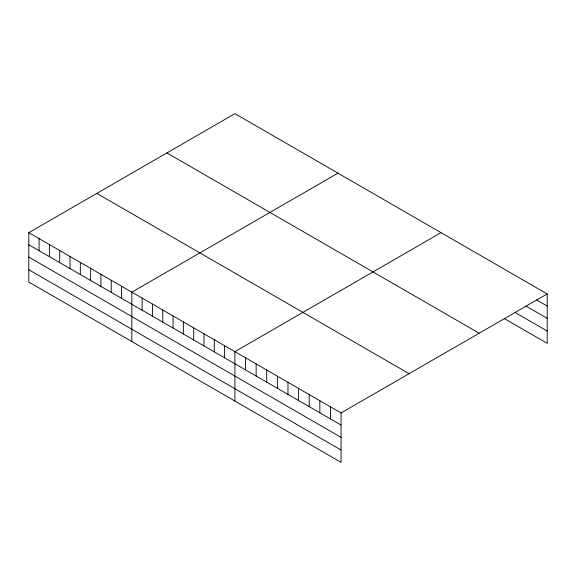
<?xml version="1.0" encoding="UTF-8"?>
<svg xmlns="http://www.w3.org/2000/svg" width="576" height="576" viewBox="0 0 576 576"><rect width="100%" height="100%" fill="white"/><g stroke="black" fill="none" stroke-linecap="round" stroke-linejoin="round"><path stroke-width="0.86" d="M504.734 318.816L547.2 343.332L547.2 293.947L234.929 113.659L28.8 232.668L28.8 282.053L341.071 462.341L341.071 412.956L28.8 232.668M337.982 173.153L131.846 292.162L131.846 341.546M441.029 232.646L234.9 351.655L234.9 401.047M341.071 412.956L547.2 293.947M536.58 299.916L547.2 306.043M525.967 306.086L547.2 318.348M515.347 312.638L547.2 331.027M166.91 152.928L479.174 333.216M96.826 193.392L409.09 373.68M28.8 244.764L341.071 425.052M28.8 257.069L341.071 437.357M28.8 269.748L341.071 450.036M330.451 406.822L330.451 418.925M319.831 400.694L319.831 412.79M309.218 394.567L309.218 406.663M298.598 388.433L298.598 400.536M287.986 382.306L287.986 394.402M277.366 376.178L277.366 388.274M266.746 370.044L266.746 382.147M256.133 363.917L256.133 376.013M245.513 357.79L245.513 369.886M224.59 345.708L224.59 357.804M214.286 339.761L214.286 351.857M203.983 333.806L203.983 345.91M193.68 327.859L193.68 339.955M183.37 321.912L183.37 334.008M173.066 315.958L173.066 328.061M162.763 310.01L162.763 322.106M152.46 304.063L152.46 316.159M142.157 298.109L142.157 310.212M121.543 286.214L121.543 298.31M111.24 280.26L111.24 292.363M100.937 274.313L100.937 286.409M90.626 268.366L90.626 280.462M80.323 262.411L80.323 274.514M70.02 256.464L70.02 268.56M59.717 250.517L59.717 262.613M49.406 244.57L49.406 256.666M39.103 238.615L39.103 250.711"/></g></svg>
